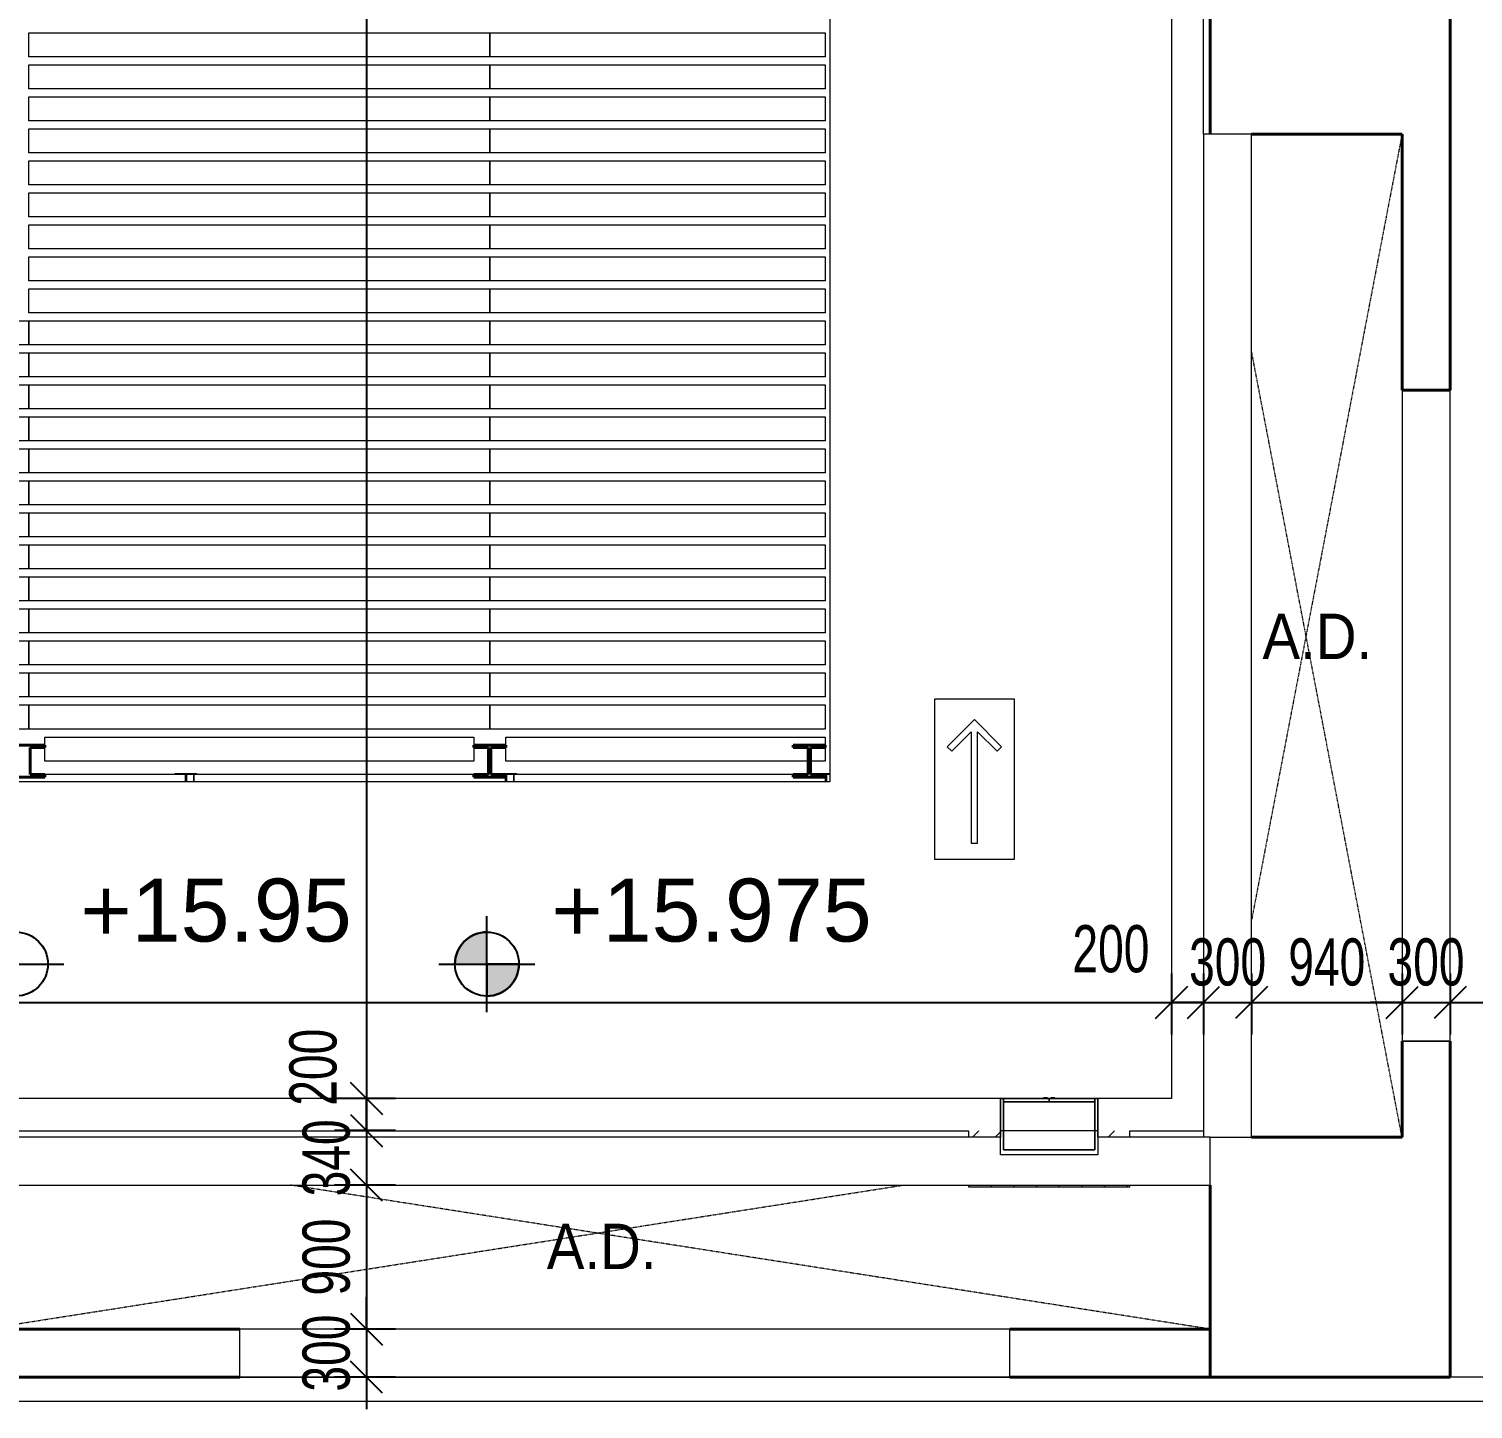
# Model space of a CAD drawing. Header units: millimetres. Extents: x 12827 to 109288, y -12264 to 68487.
# Drawn here: x 67808 to 76834, y 7657 to 16282 of the extents above; entities that cross this region are included whole.
import ezdxf

# ---------------------------------------------------------------- set-up
doc = ezdxf.new("R2010")
doc.units = ezdxf.units.MM
doc.linetypes.add('Dash', pattern=[6, 3, -3])
for name, color, linetype, lineweight in [('A-ANNO-DIMS', 211, 'Continuous', 5), ('A-ANNO-NOTE', 131, 'Continuous', 25), ('A-DETL-HDLN', 90, 'Dash', 9), ('A-DETL-THIN', 151, 'Continuous', 9), ('A-FLOR', 192, 'Continuous', 9), ('A-FLOR-HRAL', 11, 'Continuous', 9), ('A-GENM', 13, 'Continuous', 20), ('A-WALL', 113, 'Continuous', 20), ('A-WALL-PATT', 111, 'Continuous', 35), ('G-ANNO-TEXT', 231, 'Continuous', 5), ('I-FURN', 30, 'Continuous', 20), ('Q-SPCQ', 91, 'Continuous', 20), ('S-COLS', 52, 'Continuous', 20)]:
    doc.layers.add(name, color=color, linetype=linetype, lineweight=lineweight)
doc.styles.add('Arial', font='arial.ttf', dxfattribs={"height": 393.413174})
doc.styles.add('Arial_1', font='arial.ttf', dxfattribs={"width": 0.7, "height": 295.05988})
doc.styles.add('Swis721 BT_2', font='swiss.ttf', dxfattribs={"width": 0.89, "height": 283.821263})
doc.dimstyles.new('Linear_-_1_5mm_Arial', dxfattribs={"dimscale": 304.8, "dimtxt": 300, "dimasz": 0.656168, "dimexe": 0.656168, "dimexo": 0.0625, "dimgap": 0.328084, "dimtad": 1, "dimdec": 0, "dimzin": 0, "dimdsep": 46, "dimtxsty": 'Arial_1', "dimblk1": 'OBLIQUE', "dimblk2": 'OBLIQUE', "dimsah": 1, "dimcen": 0.09, "dimadec": 0, "dimazin": 0, "dimtfac": 1, "dimtdec": 4, "dimtix": 1, "dimtmove": 0, "dimatfit": 3, "dimfxl": 0.656168, "dimfxlon": 1, "dimtvp": 1, "dimtolj": 1, "dimtzin": 0, "dimarcsym": 2})
doc.dimstyles.new('Linear_-_1_5mm_Arial_1', dxfattribs={"dimscale": 304.8, "dimtxt": 300, "dimasz": 0.656168, "dimexe": 0.656168, "dimexo": 0.0625, "dimgap": 0.328084, "dimtad": 1, "dimdec": 0, "dimzin": 0, "dimdsep": 46, "dimtxsty": 'Arial_1', "dimblk1": 'OBLIQUE', "dimblk2": 'OBLIQUE', "dimsah": 1, "dimcen": 0.09, "dimadec": 0, "dimazin": 0, "dimtfac": 1, "dimtdec": 4, "dimtix": 1, "dimtmove": 2, "dimatfit": 3, "dimfxl": 0.656168, "dimfxlon": 1, "dimtvp": 1, "dimtolj": 1, "dimtzin": 0, "dimarcsym": 2})
pattern_1 = [(45, (0, 0), (-70.71068, 70.71068), [])]

# ---------------------------------------------------------------- blocks, each defined once
blk = doc.blocks.new('DLN_Grid Gallery Deck - DLN_Grid Gallery Deck-V1-Copy of 2_F')
at = {"layer": 'Q-SPCQ'}
for p, q in [((0, -75), (0, 75)), ((0, 75), (2880, 75)), ((2880, 75), (2880, -75)), ((2880, -75), (0, -75))]:
    blk.add_line(p, q, dxfattribs=at)
blk = doc.blocks.new('DLN_Grid Gallery Deck - DLN_Grid Gallery Deck-2994845-Copy of 2_F')
at = {"layer": 'Q-SPCQ'}
for p, q in [((0, 25), (0, 75)), ((0, 75), (2680, 75)), ((0, -75), (0, 10)), ((2680, 75), (2680, 25)), ((2680, 10), (2680, -75)), ((2680, -75), (0, -75))]:
    blk.add_line(p, q, dxfattribs=at)
blk = doc.blocks.new('DLN_Grid Gallery Deck - DLN_Grid Gallery Deck-V8-Copy of 2_F')
at = {"layer": 'Q-SPCQ'}
for p, q in [((0, -75), (0, 75)), ((0, 75), (2097, 75)), ((2097, 75), (2097, -75)), ((2097, -75), (0, -75))]:
    blk.add_line(p, q, dxfattribs=at)
blk = doc.blocks.new('DLN_Grid Gallery Deck - DLN_Grid Gallery Deck-V9-Copy of 2_F')
at = {"layer": 'Q-SPCQ'}
for p, q in [((0, 25), (0, 75)), ((0, 75), (1997, 75)), ((0, -75), (0, 10)), ((1997, 75), (1997, 25)), ((1997, 10), (1997, -75)), ((1889.5, -75), (0, -75)), ((1997, -75), (1904.5, -75))]:
    blk.add_line(p, q, dxfattribs=at)
blk = doc.blocks.new('DLN_Production Lighting PLB - DLN_Production Lighting PLB-V29-Copy of 2_F')
at = {"layer": 'I-FURN', "lineweight": 9}
for p, q in [((305, 350), (-305, 350)), ((-305, 350), (-305, 110)), ((-305, 110), (-305, 350)), ((-305, 350), (-285, 350)), ((-35, 350), (-285, 350)), ((-285, 350), (-285, 330)), ((-285, 330), (-285, 350)), ((-285, 350), (-35, 350)), ((0, 350), (-285, 350)), ((-285, 350), (-285, 330)), ((-285, 330), (-285, 350)), ((-285, 350), (-35, 350)), ((-285, 350), (-35, 350)), ((285, 350), (-285, 350)), ((-285, 350), (-35, 350)), ((-285, 30), (-285, 350)), ((-285, 350), (-285, 330)), ((-285, 330), (0, 330)), ((0, 330), (-285, 330)), ((-285, 330), (0, 330)), ((0, 330), (-285, 330)), ((-285, 330), (-285, 30)), ((-35, 355), (-10, 355)), ((-10, 355), (-35, 355)), ((-35, 350), (-35, 355)), ((-35, 355), (-35, 350)), ((-35, 350), (-10, 350)), ((-10, 350), (-35, 350)), ((-10, 350), (-35, 350)), ((-35, 350), (-10, 350)), ((-35, 350), (-10, 350)), ((-35, 350), (-10, 350)), ((-35, 350), (-10, 350)), ((-10, 355), (-10, 350)), ((-10, 355), (-10, 350)), ((0, 350), (-10, 350)), ((-10, 350), (0, 350)), ((-10, 350), (0, 350)), ((-10, 350), (10, 350)), ((-10, 350), (10, 350)), ((0, 330), (0, 350)), ((0, 350), (0, 330)), ((0, 350), (0, 330)), ((10, 350), (0, 350)), ((0, 350), (10, 350)), ((0, 330), (0, 350)), ((0, 350), (0, 330)), ((285, 350), (0, 350)), ((0, 350), (10, 350)), ((0, 330), (0, 350)), ((0, 330), (0, 350)), ((0, 350), (0, 330)), ((0, 330), (285, 330)), ((285, 330), (0, 330)), ((0, 330), (285, 330)), ((285, 330), (0, 330)), ((35, 355), (10, 355)), ((10, 355), (35, 355)), ((10, 355), (10, 350)), ((10, 355), (10, 350)), ((35, 350), (10, 350)), ((10, 350), (35, 350)), ((35, 350), (10, 350)), ((10, 350), (35, 350)), ((10, 350), (35, 350)), ((10, 350), (35, 350)), ((10, 350), (35, 350)), ((35, 350), (35, 355)), ((35, 355), (35, 350)), ((285, 350), (35, 350)), ((35, 350), (285, 350)), ((35, 350), (285, 350)), ((35, 350), (285, 350)), ((35, 350), (285, 350)), ((285, 330), (285, 350)), ((285, 350), (285, 330)), ((285, 330), (285, 350)), ((285, 350), (285, 330)), ((285, 350), (305, 350)), ((285, 350), (285, 30)), ((285, 330), (285, 350)), ((285, 30), (285, 330)), ((305, 110), (305, 350)), ((-305, 0), (-305, 110)), ((285, 30), (-285, 30)), ((-285, 30), (285, 30))]:
    blk.add_line(p, q, dxfattribs=at)
blk = doc.blocks.new('Railing - T PROFILE-V34-Copy of 2_F')
at = {"layer": 'A-FLOR-HRAL'}
for p, q in [((8, -8.5), (3, -8.5)), ((3, -8.5), (3, -141.5)), ((8, -68.3), (8, -8.5)), ((8, -141.5), (8, -82.5)), ((55, -72.5), (12.9, -72.5)), ((13, -77.5), (55, -77.5)), ((3, -141.5), (8, -141.5))]:
    blk.add_line(p, q, dxfattribs=at)
for centre, start, end in [((12.9, -67.5), 189.29526, 270), ((12.9, -67.5), 189.29526, 229.64763), ((13, -82.5), 90, 180), ((13, -82.5), 135, 180)]:
    blk.add_arc(centre, 5, start, end, dxfattribs=at)
blk = doc.blocks.new('Railing - Railing-12128481-Copy of 2_F')
at = {"layer": 'A-FLOR-HRAL'}
for p, q in [((67707.7, 11622.5), (66839.4, 11622.5)), ((66839.4, 11579.8), (66839.4, 11622.5)), ((68839.4, 11622.5), (67907.7, 11622.5)), ((68839.4, 11622.5), (68839.4, 11579.8))]:
    blk.add_line(p, q, dxfattribs=at)
at = {"extrusion": (0, 0, -1), "zscale": -1, "rotation": 269.9999999999811}
blk.add_blockref('Railing - T PROFILE-V34-Copy of 2_F', (-68714.4, 11632.5), dxfattribs=at)
blk = doc.blocks.new('Railing - T PROFILE-V35-Copy of 2_F')
at = {"layer": 'A-FLOR-HRAL'}
for p, q in [((8, -8.5), (3, -8.5)), ((3, -8.5), (3, -141.5)), ((8, -68.3), (8, -8.5)), ((8, -141.5), (8, -82.5)), ((13, -77.5), (55, -77.5)), ((55, -72.5), (24.9, -72.5)), ((3, -141.5), (8, -141.5))]:
    blk.add_line(p, q, dxfattribs=at)
for centre, start, end in [((12.9, -67.5), 189.29526, 229.64763), ((12.9, -67.5), 189.29526, 229.64763), ((13, -82.5), 90, 180), ((13, -82.5), 135, 180)]:
    blk.add_arc(centre, 5, start, end, dxfattribs=at)
blk = doc.blocks.new('Railing - Railing-12128487-Copy of 2_F')
at = {"layer": 'A-FLOR-HRAL'}
for p, q in [((70587.7, 11622.5), (68839.4, 11622.5)), ((68839.4, 11579.8), (68839.4, 11622.5)), ((70839.4, 11622.5), (70787.7, 11622.5)), ((70839.4, 11622.5), (70839.4, 11579.8))]:
    blk.add_line(p, q, dxfattribs=at)
at = {"extrusion": (0, 0, -1), "zscale": -1, "rotation": 269.9999999999811}
blk.add_blockref('Railing - T PROFILE-V35-Copy of 2_F', (-70714.4, 11632.5), dxfattribs=at)
blk = doc.blocks.new('Railing - T PROFILE-V36-Copy of 2_F')
at = {"layer": 'A-FLOR-HRAL'}
for p, q in [((8, -8.5), (3, -8.5)), ((3, -8.5), (3, -99.9)), ((8, -68.3), (8, -8.5)), ((8, -99.9), (8, -82.5)), ((55, -72.5), (12.9, -72.5)), ((13, -77.5), (55, -77.5))]:
    blk.add_line(p, q, dxfattribs=at)
for centre, start, end in [((12.9, -67.5), 189.29526, 270), ((12.9, -67.5), 189.29526, 229.64763), ((13, -82.5), 90, 180), ((13, -82.5), 135, 180)]:
    blk.add_arc(centre, 5, start, end, dxfattribs=at)
blk = doc.blocks.new('Railing - Railing-12387072-Copy of 2_F')
at = {"layer": 'A-FLOR-HRAL'}
for p, q in [((72584.7, 11622.5), (70839.4, 11622.5)), ((70839.4, 11579.8), (70839.4, 11622.5)), ((72814.3, 11622.5), (72784.7, 11622.5))]:
    blk.add_line(p, q, dxfattribs=at)
at = {"extrusion": (0, 0, -1), "zscale": -1, "rotation": 269.9999999999811}
blk.add_blockref('Railing - T PROFILE-V36-Copy of 2_F', (-72714.4, 11632.5), dxfattribs=at)
blk = doc.blocks.new('DLN_Direction Board - Direction-Red-V39-Copy of 2_F')
at = {"layer": 'A-GENM'}
for p, q in [((500, 0), (-500, 0)), ((-500, 0), (-500, -500)), ((500, -500), (500, 0)), ((201.9, -80.3), (173.6, -108.6)), ((371.6, -250), (201.9, -80.3)), ((173.6, -108.6), (295, -230)), ((295, -230), (-400, -230)), ((-400, -230), (-400, -270)), ((-400, -270), (295, -270)), ((295, -270), (173.6, -391.4)), ((201.9, -419.7), (371.6, -250)), ((173.6, -391.4), (201.9, -419.7)), ((-500, -500), (500, -500))]:
    blk.add_line(p, q, dxfattribs=at)
blk = doc.blocks.new('DLN_Slab Level Mark - SSL-2mm_Type 2-2670448-Copy of 2_F')
at = {"layer": 'A-ANNO-NOTE'}
for p, q in [((0, 1.5), (0, -1.5)), ((-1.5, 0), (1.5, 0))]:
    blk.add_line(p, q, dxfattribs=at)
blk.add_circle((0, 0), 1, dxfattribs=at)
blk = doc.blocks.new('DLN_Slab Level Mark - FFL-2mm_Type 2-2670450-Copy of 2_F')
at = {"layer": 'A-ANNO-NOTE', "lineweight": 5}
h = blk.add_hatch(color=256, dxfattribs=at)
edge = h.paths.add_edge_path(flags=0)
edge.add_arc((0, 0), 1, 0, 90, ccw=False)
edge.add_line((1, 0), (0, 0))
edge.add_line((0, 0), (0, 1))
h = blk.add_hatch(color=256, dxfattribs=at)
edge = h.paths.add_edge_path(flags=0)
edge.add_arc((0, 0), 1, 180, 270, ccw=False)
edge.add_line((-1, 0), (0, 0))
edge.add_line((0, 0), (0, -1))
at = {"layer": 'A-ANNO-NOTE'}
for p, q in [((0, 1.5), (0, -1.5)), ((0, 1), (0, 0)), ((0, 0), (-1, 0)), ((0, -1), (0, 0)), ((0, 0), (1, 0)), ((-1.5, 0), (1.5, 0))]:
    blk.add_line(p, q, dxfattribs=at)
blk.add_circle((0, 0), 1, dxfattribs=at)
for start, end in [(360, 90), (180, 270)]:
    blk.add_arc((0, 0), 1, start, end, dxfattribs=at)
blk = doc.blocks.new('_Oblique')
at = {"color": 0, "linetype": 'ByBlock', "lineweight": -2}
blk.add_line((-0.5, -0.5), (0.5, 0.5), dxfattribs=at)
blk = doc.blocks.new('DIMBLOCK71-Copy of 2_F')
at = {"layer": 'A-ANNO-DIMS', "color": 0, "lineweight": -2, "transparency": 16777216}
for p, q in [((70099, 29867.5), (69718, 29867.5)), ((69918, 29867.5), (69918, 9597.5)), ((70099, 9597.5), (69718, 9597.5))]:
    blk.add_line(p, q, dxfattribs=at)
at = {"layer": 'Defpoints', "color": 0, "transparency": 16777216}
for p in [(70118, 29867.5), (69918, 9597.5), (70118, 9597.5)]:
    blk.add_point(p, dxfattribs=at)
at = {"layer": 'A-ANNO-DIMS', "color": 0, "lineweight": -2, "transparency": 16777216, "xscale": 200, "yscale": 200, "zscale": 200}
for p, rotation in [((69918, 29867.5), 90), ((69918, 9597.5), 270)]:
    blk.add_blockref('_Oblique', p, dxfattribs=dict(at, rotation=rotation))
at = {"layer": 'A-ANNO-DIMS', "color": 0, "transparency": 16777216, "insert": (69667.4, 19732.5), "char_height": 295.06, "width": 941.538, "attachment_point": 5, "rotation": 90, "style": 'Arial_1'}
blk.add_mtext('\\A1;20270', dxfattribs=at)
blk = doc.blocks.new('DIMBLOCK72-Copy of 2_F')
at = {"layer": 'A-ANNO-DIMS', "color": 0, "lineweight": -2, "transparency": 16777216}
for p, q in [((70099, 9597.5), (69718, 9597.5)), ((69918, 9597.5), (69918, 9397.5)), ((70099, 9397.5), (69718, 9397.5))]:
    blk.add_line(p, q, dxfattribs=at)
at = {"layer": 'Defpoints', "color": 0, "transparency": 16777216}
for p in [(70118, 9597.5), (69918, 9397.5), (70118, 9397.5)]:
    blk.add_point(p, dxfattribs=at)
at = {"layer": 'A-ANNO-DIMS', "color": 0, "lineweight": -2, "transparency": 16777216, "xscale": 200, "yscale": 200, "zscale": 200}
for p, rotation in [((69918, 9597.5), 90), ((69918, 9397.5), 270)]:
    blk.add_blockref('_Oblique', p, dxfattribs=dict(at, rotation=rotation))
at = {"layer": 'A-ANNO-DIMS', "color": 0, "transparency": 16777216, "insert": (69435.3, 9553.3), "char_height": 295.06, "width": 564.923, "attachment_point": 1, "rotation": 90, "line_spacing_factor": 0.938532, "style": 'Arial_1'}
blk.add_mtext('\\A1;200', dxfattribs=at)
blk = doc.blocks.new('DIMBLOCK73-Copy of 2_F')
at = {"layer": 'A-ANNO-DIMS', "color": 0, "lineweight": -2, "transparency": 16777216}
for p, q in [((69918, 9397.5), (69918, 9597.5)), ((70099, 9397.5), (69718, 9397.5)), ((69918, 9397.5), (69918, 9057.5)), ((70099, 9057.5), (69718, 9057.5)), ((69918, 9057.5), (69918, 8857.5))]:
    blk.add_line(p, q, dxfattribs=at)
at = {"layer": 'Defpoints', "color": 0, "transparency": 16777216}
for p in [(70118, 9397.5), (69918, 9057.5), (70118, 9057.5)]:
    blk.add_point(p, dxfattribs=at)
at = {"layer": 'A-ANNO-DIMS', "color": 0, "lineweight": -2, "transparency": 16777216, "xscale": 200, "yscale": 200, "zscale": 200}
for p, rotation in [((69918, 9397.5), 270), ((69918, 9057.5), 90)]:
    blk.add_blockref('_Oblique', p, dxfattribs=dict(at, rotation=rotation))
at = {"layer": 'A-ANNO-DIMS', "color": 0, "transparency": 16777216, "insert": (69667.3, 9227.5), "char_height": 295.06, "width": 564.923, "attachment_point": 5, "rotation": 90, "style": 'Arial_1'}
blk.add_mtext('\\A1;340', dxfattribs=at)
blk = doc.blocks.new('DIMBLOCK74-Copy of 2_F')
at = {"layer": 'A-ANNO-DIMS', "color": 0, "lineweight": -2, "transparency": 16777216}
for p, q in [((70099, 9057.5), (69718, 9057.5)), ((69918, 9057.5), (69918, 8157.5)), ((70099, 8157.5), (69718, 8157.5))]:
    blk.add_line(p, q, dxfattribs=at)
at = {"layer": 'Defpoints', "color": 0, "transparency": 16777216}
for p in [(70118, 9057.5), (69918, 8157.5), (70118, 8157.5)]:
    blk.add_point(p, dxfattribs=at)
at = {"layer": 'A-ANNO-DIMS', "color": 0, "lineweight": -2, "transparency": 16777216, "xscale": 200, "yscale": 200, "zscale": 200}
for p, rotation in [((69918, 9057.5), 90), ((69918, 8157.5), 270)]:
    blk.add_blockref('_Oblique', p, dxfattribs=dict(at, rotation=rotation))
at = {"layer": 'A-ANNO-DIMS', "color": 0, "transparency": 16777216, "insert": (69667.4, 8607.5), "char_height": 295.06, "width": 564.923, "attachment_point": 5, "rotation": 90, "style": 'Arial_1'}
blk.add_mtext('\\A1;900', dxfattribs=at)
blk = doc.blocks.new('DIMBLOCK75-Copy of 2_F')
at = {"layer": 'A-ANNO-DIMS', "color": 0, "lineweight": -2, "transparency": 16777216}
for p, q in [((69918, 8157.5), (69918, 8357.5)), ((70099, 8157.5), (69718, 8157.5)), ((69918, 8157.5), (69918, 7857.5)), ((70099, 7857.5), (69718, 7857.5)), ((69918, 7857.5), (69918, 7657.5))]:
    blk.add_line(p, q, dxfattribs=at)
at = {"layer": 'Defpoints', "color": 0, "transparency": 16777216}
for p in [(70118, 8157.5), (69918, 7857.5), (70118, 7857.5)]:
    blk.add_point(p, dxfattribs=at)
at = {"layer": 'A-ANNO-DIMS', "color": 0, "lineweight": -2, "transparency": 16777216, "xscale": 200, "yscale": 200, "zscale": 200}
for p, rotation in [((69918, 8157.5), 270), ((69918, 7857.5), 90)]:
    blk.add_blockref('_Oblique', p, dxfattribs=dict(at, rotation=rotation))
at = {"layer": 'A-ANNO-DIMS', "color": 0, "transparency": 16777216, "insert": (69667.3, 8007.5), "char_height": 295.06, "width": 564.923, "attachment_point": 5, "rotation": 90, "style": 'Arial_1'}
blk.add_mtext('\\A1;300', dxfattribs=at)
blk = doc.blocks.new('DIMBLOCK95-Copy of 2_F')
at = {"layer": 'A-ANNO-DIMS', "color": 0, "lineweight": -2, "transparency": 16777216}
for p, q in [((41439.3, 10380.1), (41439.3, 9999.1)), ((74949.3, 10380.1), (74949.3, 9999.1)), ((41439.3, 10199.1), (74949.3, 10199.1))]:
    blk.add_line(p, q, dxfattribs=at)
at = {"layer": 'Defpoints', "color": 0, "transparency": 16777216}
for p in [(41439.3, 10399.1), (74949.3, 10399.1), (74949.3, 10199.1)]:
    blk.add_point(p, dxfattribs=at)
at = {"layer": 'A-ANNO-DIMS', "color": 0, "lineweight": -2, "transparency": 16777216, "xscale": 200, "yscale": 200, "zscale": 200, "rotation": 180}
blk.add_blockref('_Oblique', (41439.3, 10199.1), dxfattribs=at)
at = {"layer": 'A-ANNO-DIMS', "color": 0, "lineweight": -2, "transparency": 16777216, "xscale": 200, "yscale": 200, "zscale": 200}
blk.add_blockref('_Oblique', (74949.3, 10199.1), dxfattribs=at)
at = {"layer": 'A-ANNO-DIMS', "color": 0, "transparency": 16777216, "insert": (58194.3, 10449.9), "char_height": 295.06, "width": 941.538, "attachment_point": 5, "style": 'Arial_1'}
blk.add_mtext('\\A1;33510', dxfattribs=at)
blk = doc.blocks.new('DIMBLOCK96-Copy of 2_F')
at = {"layer": 'A-ANNO-DIMS', "color": 0, "lineweight": -2, "transparency": 16777216}
for p, q in [((74949.3, 10380.1), (74949.3, 9999.1)), ((75149.3, 10380.1), (75149.3, 9999.1)), ((74949.3, 10199.1), (75149.3, 10199.1))]:
    blk.add_line(p, q, dxfattribs=at)
at = {"layer": 'Defpoints', "color": 0, "transparency": 16777216}
for p in [(74949.3, 10399.1), (75149.3, 10399.1), (75149.3, 10199.1)]:
    blk.add_point(p, dxfattribs=at)
at = {"layer": 'A-ANNO-DIMS', "color": 0, "lineweight": -2, "transparency": 16777216, "xscale": 200, "yscale": 200, "zscale": 200, "rotation": 180}
blk.add_blockref('_Oblique', (74949.3, 10199.1), dxfattribs=at)
at = {"layer": 'A-ANNO-DIMS', "color": 0, "lineweight": -2, "transparency": 16777216, "xscale": 200, "yscale": 200, "zscale": 200}
blk.add_blockref('_Oblique', (75149.3, 10199.1), dxfattribs=at)
at = {"layer": 'A-ANNO-DIMS', "color": 0, "transparency": 16777216, "insert": (74329.4, 10681.9), "char_height": 295.06, "width": 564.923, "attachment_point": 1, "line_spacing_factor": 0.938532, "style": 'Arial_1'}
blk.add_mtext('\\A1;200', dxfattribs=at)
blk = doc.blocks.new('DIMBLOCK97-Copy of 2_F')
at = {"layer": 'A-ANNO-DIMS', "color": 0, "lineweight": -2, "transparency": 16777216}
for p, q in [((75149.3, 10380.1), (75149.3, 9999.1)), ((75449.3, 10380.1), (75449.3, 9999.1)), ((75149.3, 10199.1), (74949.3, 10199.1)), ((75149.3, 10199.1), (75449.3, 10199.1)), ((75449.3, 10199.1), (75649.3, 10199.1))]:
    blk.add_line(p, q, dxfattribs=at)
at = {"layer": 'Defpoints', "color": 0, "transparency": 16777216}
for p in [(75149.3, 10399.1), (75449.3, 10399.1), (75449.3, 10199.1)]:
    blk.add_point(p, dxfattribs=at)
at = {"layer": 'A-ANNO-DIMS', "color": 0, "lineweight": -2, "transparency": 16777216, "xscale": 200, "yscale": 200, "zscale": 200}
blk.add_blockref('_Oblique', (75149.3, 10199.1), dxfattribs=at)
at = {"layer": 'A-ANNO-DIMS', "color": 0, "lineweight": -2, "transparency": 16777216, "xscale": 200, "yscale": 200, "zscale": 200, "rotation": 180}
blk.add_blockref('_Oblique', (75449.3, 10199.1), dxfattribs=at)
at = {"layer": 'A-ANNO-DIMS', "color": 0, "transparency": 16777216, "insert": (75299.3, 10449.9), "char_height": 295.06, "width": 564.923, "attachment_point": 5, "style": 'Arial_1'}
blk.add_mtext('\\A1;300', dxfattribs=at)
blk = doc.blocks.new('DIMBLOCK98-Copy of 2_F')
at = {"layer": 'A-ANNO-DIMS', "color": 0, "lineweight": -2, "transparency": 16777216}
for p, q in [((75449.3, 10380.1), (75449.3, 9999.1)), ((76389.3, 10380.1), (76389.3, 9999.1)), ((75449.3, 10199.1), (76389.3, 10199.1))]:
    blk.add_line(p, q, dxfattribs=at)
at = {"layer": 'Defpoints', "color": 0, "transparency": 16777216}
for p in [(75449.3, 10399.1), (76389.3, 10399.1), (76389.3, 10199.1)]:
    blk.add_point(p, dxfattribs=at)
at = {"layer": 'A-ANNO-DIMS', "color": 0, "lineweight": -2, "transparency": 16777216, "xscale": 200, "yscale": 200, "zscale": 200, "rotation": 180}
blk.add_blockref('_Oblique', (75449.3, 10199.1), dxfattribs=at)
at = {"layer": 'A-ANNO-DIMS', "color": 0, "lineweight": -2, "transparency": 16777216, "xscale": 200, "yscale": 200, "zscale": 200}
blk.add_blockref('_Oblique', (76389.3, 10199.1), dxfattribs=at)
at = {"layer": 'A-ANNO-DIMS', "color": 0, "transparency": 16777216, "insert": (75919.3, 10449.8), "char_height": 295.06, "width": 564.923, "attachment_point": 5, "style": 'Arial_1'}
blk.add_mtext('\\A1;940', dxfattribs=at)
blk = doc.blocks.new('DIMBLOCK99-Copy of 2_F')
at = {"layer": 'A-ANNO-DIMS', "color": 0, "lineweight": -2, "transparency": 16777216}
for p, q in [((76389.3, 10380.1), (76389.3, 9999.1)), ((76689.3, 10380.1), (76689.3, 9999.1)), ((76389.3, 10199.1), (76189.3, 10199.1)), ((76389.3, 10199.1), (76689.3, 10199.1)), ((76689.3, 10199.1), (76889.3, 10199.1))]:
    blk.add_line(p, q, dxfattribs=at)
at = {"layer": 'Defpoints', "color": 0, "transparency": 16777216}
for p in [(76389.3, 10399.1), (76689.3, 10399.1), (76689.3, 10199.1)]:
    blk.add_point(p, dxfattribs=at)
at = {"layer": 'A-ANNO-DIMS', "color": 0, "lineweight": -2, "transparency": 16777216, "xscale": 200, "yscale": 200, "zscale": 200}
blk.add_blockref('_Oblique', (76389.3, 10199.1), dxfattribs=at)
at = {"layer": 'A-ANNO-DIMS', "color": 0, "lineweight": -2, "transparency": 16777216, "xscale": 200, "yscale": 200, "zscale": 200, "rotation": 180}
blk.add_blockref('_Oblique', (76689.3, 10199.1), dxfattribs=at)
at = {"layer": 'A-ANNO-DIMS', "color": 0, "transparency": 16777216, "insert": (76539.3, 10449.9), "char_height": 295.06, "width": 564.923, "attachment_point": 5, "style": 'Arial_1'}
blk.add_mtext('\\A1;300', dxfattribs=at)
blk = doc.blocks.new('DIMBLOCK100-Copy of 2_F')
at = {"layer": 'A-ANNO-DIMS', "color": 0, "lineweight": -2, "transparency": 16777216}
for p, q in [((76689.3, 10380.1), (76689.3, 9999.1)), ((78339.3, 10380.1), (78339.3, 9999.1)), ((76689.3, 10199.1), (78339.3, 10199.1))]:
    blk.add_line(p, q, dxfattribs=at)
at = {"layer": 'Defpoints', "color": 0, "transparency": 16777216}
for p in [(76689.3, 10399.1), (78339.3, 10399.1), (78339.3, 10199.1)]:
    blk.add_point(p, dxfattribs=at)
at = {"layer": 'A-ANNO-DIMS', "color": 0, "lineweight": -2, "transparency": 16777216, "xscale": 200, "yscale": 200, "zscale": 200, "rotation": 180}
blk.add_blockref('_Oblique', (76689.3, 10199.1), dxfattribs=at)
at = {"layer": 'A-ANNO-DIMS', "color": 0, "lineweight": -2, "transparency": 16777216, "xscale": 200, "yscale": 200, "zscale": 200}
blk.add_blockref('_Oblique', (78339.3, 10199.1), dxfattribs=at)
at = {"layer": 'A-ANNO-DIMS', "color": 0, "transparency": 16777216, "insert": (77514.3, 10449.8), "char_height": 295.06, "width": 753.231, "attachment_point": 5, "style": 'Arial_1'}
blk.add_mtext('\\A1;1650', dxfattribs=at)

msp = doc.modelspace()

# ---------------------------------------------------------------- hatches: boundary and pattern name
at = {"layer": 'A-WALL-PATT', "lineweight": 9}
h = msp.add_hatch(dxfattribs=at)
h.set_pattern_fill('FP_5', color=50, style=0, pattern_type=2)
h.set_pattern_definition(pattern_1)
h.paths.add_polyline_path([(73879.29297, 9357.48545), (73879.29297, 9397.48546), (73679.29297, 9397.48546), (73679.29297, 9357.48545)], flags=0)
h = msp.add_hatch(dxfattribs=at)
h.set_pattern_fill('FP_5', color=50, style=0, pattern_type=2)
h.set_pattern_definition(pattern_1)
h.paths.add_polyline_path([(74489.29297, 9047.48546), (74689.29297, 9047.48546), (74689.29297, 9057.48545), (74489.29297, 9057.48545)], flags=0)
h.paths.add_polyline_path([(74689.29297, 9357.48545), (74689.29297, 9397.48546), (74489.29297, 9397.48546), (74489.29297, 9357.48545), (74635.95963, 9357.48545)], flags=0)
h = msp.add_hatch(dxfattribs=at)
h.set_pattern_fill('FP_5', color=50, style=0, pattern_type=2)
h.set_pattern_definition(pattern_1)
h.paths.add_polyline_path([(74489.29297, 9047.48546), (74489.29297, 9057.48545), (73679.29297, 9057.48545), (73679.29297, 9047.48546), (73879.29297, 9047.48546)], flags=0)

# ---------------------------------------------------------------- linework, layer by layer
at = {"layer": 'A-DETL-HDLN'}
for p, q in [((76389.29296, 15624.15213), (75449.293, 10715.2634)), ((76389.29296, 9357.48546), (75449.293, 14266.37417)), ((74486.89712, 9247.48546), (74489.29297, 9247.86066)), ((67526.79297, 8157.48546), (73273.66793, 9057.48545)), ((75189.29297, 8157.48546), (69442.41798, 9057.48545))]:
    msp.add_line(p, q, dxfattribs=at)
at = {"layer": 'A-DETL-THIN'}
for p, q in [((75449.293, 15624.15213), (75149.293, 15624.15213)), ((75149.293, 15624.15213), (75149.293, 9357.48546)), ((75449.293, 9357.48546), (75449.293, 15624.15213)), ((73879.29297, 9357.48545), (67526.79297, 9357.48545)), ((75189.29297, 9357.48545), (74489.29297, 9357.48545)), ((75189.29297, 9357.48546), (75449.293, 9357.48546)), ((75189.29297, 9057.48545), (75189.29297, 9357.48545)), ((67526.79297, 9057.48545), (75189.29297, 9057.48545)), ((75189.29297, 8157.48546), (75189.29297, 7857.48546)), ((76689.29297, 8207.48546), (76689.29297, 7857.48546))]:
    msp.add_line(p, q, dxfattribs=at)
at = {"layer": 'A-FLOR'}
for p, q in [((72814.29297, 27887.48546), (72814.29297, 11577.48541)), ((72814.29297, 11577.48541), (41679.29296, 11577.48541))]:
    msp.add_line(p, q, dxfattribs=at)
at = {"layer": 'A-WALL'}
for p, q in [((74949.293, 27592.48546), (74949.293, 9597.48546)), ((75149.293, 15624.15213), (75149.293, 16424.15213)), ((76389.29296, 14024.15213), (76389.29296, 9957.48546)), ((76689.29296, 9957.48546), (76689.29296, 14024.15213)), ((76389.29296, 9957.48546), (76689.29296, 9957.48546)), ((74949.293, 9597.48546), (57689.29297, 9597.48546)), ((73879.29297, 9247.48546), (73879.29297, 9597.48546)), ((74489.29297, 9597.48546), (74489.29297, 9247.48546)), ((57874.29297, 9397.48546), (73679.29297, 9397.48546)), ((73679.29297, 9397.48546), (73679.29297, 9357.48545)), ((74489.29297, 9397.48546), (73879.29297, 9397.48546)), ((74689.29297, 9397.48546), (75149.293, 9397.48546)), ((74689.29297, 9357.48545), (74689.29297, 9397.48546)), ((74489.29297, 9247.48546), (73879.29297, 9247.48546)), ((73679.29297, 9057.48545), (73679.29297, 9047.48546)), ((73679.29297, 9047.48546), (74689.29297, 9047.48546)), ((74689.29297, 9047.48546), (74689.29297, 9057.48545)), ((73939.29297, 8157.48545), (69126.79297, 8157.48545)), ((73939.29297, 7857.48545), (73939.29297, 8157.48545)), ((85936.29296, 7857.48549), (39939.29297, 7857.48549)), ((69126.79297, 7857.48545), (73939.29297, 7857.48545)), ((39939.29297, 7707.48549), (85936.29296, 7707.48549))]:
    msp.add_line(p, q, dxfattribs=at)
at = {"layer": 'A-WALL', "color": 250, "lineweight": 40}
for p, q in [((76389.29296, 15624.15213), (76389.29296, 14024.15213)), ((76689.29296, 14024.15213), (76689.29296, 15624.15213)), ((76389.29296, 14024.15213), (76689.29296, 14024.15213)), ((76389.29297, 9957.48546), (76389.29297, 9357.48546)), ((76689.29297, 9357.48546), (76689.29297, 9957.48546)), ((69126.79297, 8157.48545), (67526.79297, 8157.48545)), ((75189.29303, 8157.48545), (73939.29297, 8157.48545)), ((75189.29303, 7857.48545), (75189.29303, 8157.48545)), ((67526.79297, 7857.48545), (69126.79297, 7857.48545)), ((73939.29297, 7857.48545), (75189.29303, 7857.48545))]:
    msp.add_line(p, q, dxfattribs=at)
at = {"layer": 'A-WALL', "color": 7}
for p, q in [((76689.29297, 9957.48546), (76389.29297, 9957.48546)), ((69126.79297, 7857.48545), (69126.79297, 8157.48545))]:
    msp.add_line(p, q, dxfattribs=at)
at = {"layer": 'S-COLS', "color": 250, "lineweight": 40}
for p, q in [((75189.29297, 16424.15213), (75189.29297, 15624.15213)), ((76689.29297, 15624.15213), (76689.29297, 16424.15213)), ((75449.293, 15624.15213), (76389.29296, 15624.15213)), ((67907.68113, 11807.48541), (67707.68113, 11807.48541)), ((67815.18113, 11622.48541), (67815.18113, 11792.48541)), ((67815.18113, 11792.48541), (67907.68113, 11792.48541)), ((67907.68113, 11792.48541), (67907.68113, 11807.48541)), ((70787.68113, 11807.48541), (70587.68113, 11807.48541)), ((70587.68113, 11807.48541), (70587.68113, 11792.48541)), ((70587.68113, 11792.48541), (70680.18113, 11792.48541)), ((70680.18113, 11792.48541), (70680.18113, 11622.48541)), ((70695.18113, 11622.48541), (70695.18113, 11792.48541)), ((70695.18113, 11792.48541), (70787.68113, 11792.48541)), ((70787.68113, 11792.48541), (70787.68113, 11807.48541)), ((72784.68113, 11807.48541), (72584.68113, 11807.48541)), ((72584.68113, 11807.48541), (72584.68113, 11792.48541)), ((72584.68113, 11792.48541), (72677.18113, 11792.48541)), ((72677.18113, 11792.48541), (72677.18113, 11622.48541)), ((72692.18113, 11622.48541), (72692.18113, 11792.48541)), ((72692.18113, 11792.48541), (72784.68113, 11792.48541)), ((72784.68113, 11792.48541), (72784.68113, 11807.48541)), ((67707.68113, 11607.48541), (67907.68113, 11607.48541)), ((67907.68113, 11622.48541), (67815.18113, 11622.48541)), ((67907.68113, 11607.48541), (67907.68113, 11622.48541)), ((70587.68113, 11622.48541), (70587.68113, 11607.48541)), ((70680.18113, 11622.48541), (70587.68113, 11622.48541)), ((70587.68113, 11607.48541), (70787.68113, 11607.48541)), ((70787.68113, 11622.48541), (70695.18113, 11622.48541)), ((70787.68113, 11607.48541), (70787.68113, 11622.48541)), ((72584.68113, 11622.48541), (72584.68113, 11607.48541)), ((72677.18113, 11622.48541), (72584.68113, 11622.48541)), ((72584.68113, 11607.48541), (72784.68113, 11607.48541)), ((72784.68113, 11622.48541), (72692.18113, 11622.48541)), ((72784.68113, 11607.48541), (72784.68113, 11622.48541)), ((76389.29297, 9357.48546), (75449.293, 9357.48546)), ((76689.29297, 7857.48546), (76689.29297, 9357.48546)), ((75189.29297, 9057.48545), (75189.29297, 7857.48546)), ((75189.29297, 7857.48546), (76689.29297, 7857.48546))]:
    msp.add_line(p, q, dxfattribs=at)

# ---------------------------------------------------------------- block references
at = {"layer": 'A-ANNO-NOTE'}
for name, p, xscale, yscale, zscale, rotation in [('DLN_Slab Level Mark - SSL-2mm_Type 2-2670448-Copy of 2_F', (67726.51751, 10438.55929), 200.0000000000001, 200.0000000000001, 200.0000000000001, 90.00000000000011), ('DLN_Slab Level Mark - FFL-2mm_Type 2-2670450-Copy of 2_F', (70670.48778, 10438.55929), 200, 200, 200, 90.00000000000007)]:
    msp.add_blockref(name, p, dxfattribs=dict(at, xscale=xscale, yscale=yscale, zscale=zscale, rotation=rotation))
at = {"layer": 'A-FLOR-HRAL'}
for name in ['Railing - Railing-12128481-Copy of 2_F', 'Railing - Railing-12128487-Copy of 2_F', 'Railing - Railing-12387072-Copy of 2_F']:
    msp.add_blockref(name, (0, 0), dxfattribs=at)
at = {"layer": 'A-GENM', "rotation": 89.99999999999993}
msp.add_blockref('DLN_Direction Board - Direction-Red-V39-Copy of 2_F', (73467.18217, 11594.41336), dxfattribs=at)
at = {"layer": 'I-FURN', "lineweight": 9}
msp.add_blockref('DLN_Production Lighting PLB - DLN_Production Lighting PLB-V29-Copy of 2_F', (74184.29297, 9247.48546), dxfattribs=at)
at = {"layer": 'Q-SPCQ'}
for name, p in [('DLN_Grid Gallery Deck - DLN_Grid Gallery Deck-V1-Copy of 2_F', (67807.68113, 16182.48546)), ('DLN_Grid Gallery Deck - DLN_Grid Gallery Deck-V8-Copy of 2_F', (70687.68113, 16182.48546)), ('DLN_Grid Gallery Deck - DLN_Grid Gallery Deck-V1-Copy of 2_F', (67807.68113, 15982.48546)), ('DLN_Grid Gallery Deck - DLN_Grid Gallery Deck-V8-Copy of 2_F', (70687.68113, 15982.48546)), ('DLN_Grid Gallery Deck - DLN_Grid Gallery Deck-V1-Copy of 2_F', (67807.68113, 15782.48546)), ('DLN_Grid Gallery Deck - DLN_Grid Gallery Deck-V8-Copy of 2_F', (70687.68113, 15782.48546)), ('DLN_Grid Gallery Deck - DLN_Grid Gallery Deck-V1-Copy of 2_F', (67807.68113, 15582.48546)), ('DLN_Grid Gallery Deck - DLN_Grid Gallery Deck-V8-Copy of 2_F', (70687.68113, 15582.48546)), ('DLN_Grid Gallery Deck - DLN_Grid Gallery Deck-V1-Copy of 2_F', (67807.68113, 15382.48546)), ('DLN_Grid Gallery Deck - DLN_Grid Gallery Deck-V8-Copy of 2_F', (70687.68113, 15382.48546)), ('DLN_Grid Gallery Deck - DLN_Grid Gallery Deck-V1-Copy of 2_F', (67807.68113, 15182.48546)), ('DLN_Grid Gallery Deck - DLN_Grid Gallery Deck-V8-Copy of 2_F', (70687.68113, 15182.48546)), ('DLN_Grid Gallery Deck - DLN_Grid Gallery Deck-V1-Copy of 2_F', (67807.68113, 14982.48546)), ('DLN_Grid Gallery Deck - DLN_Grid Gallery Deck-V8-Copy of 2_F', (70687.68113, 14982.48546)), ('DLN_Grid Gallery Deck - DLN_Grid Gallery Deck-V1-Copy of 2_F', (67807.68113, 14782.48546)), ('DLN_Grid Gallery Deck - DLN_Grid Gallery Deck-V8-Copy of 2_F', (70687.68113, 14782.48546)), ('DLN_Grid Gallery Deck - DLN_Grid Gallery Deck-V1-Copy of 2_F', (67807.68113, 14582.48546)), ('DLN_Grid Gallery Deck - DLN_Grid Gallery Deck-V8-Copy of 2_F', (70687.68113, 14582.48546)), ('DLN_Grid Gallery Deck - DLN_Grid Gallery Deck-V1-Copy of 2_F', (64927.68113, 14382.48546)), ('DLN_Grid Gallery Deck - DLN_Grid Gallery Deck-V1-Copy of 2_F', (67807.68113, 14382.48546)), ('DLN_Grid Gallery Deck - DLN_Grid Gallery Deck-V8-Copy of 2_F', (70687.68113, 14382.48546)), ('DLN_Grid Gallery Deck - DLN_Grid Gallery Deck-V1-Copy of 2_F', (64927.68113, 14182.48546)), ('DLN_Grid Gallery Deck - DLN_Grid Gallery Deck-V1-Copy of 2_F', (67807.68113, 14182.48546)), ('DLN_Grid Gallery Deck - DLN_Grid Gallery Deck-V8-Copy of 2_F', (70687.68113, 14182.48546)), ('DLN_Grid Gallery Deck - DLN_Grid Gallery Deck-V1-Copy of 2_F', (64927.68113, 13982.48546)), ('DLN_Grid Gallery Deck - DLN_Grid Gallery Deck-V1-Copy of 2_F', (67807.68113, 13982.48546)), ('DLN_Grid Gallery Deck - DLN_Grid Gallery Deck-V8-Copy of 2_F', (70687.68113, 13982.48546)), ('DLN_Grid Gallery Deck - DLN_Grid Gallery Deck-V1-Copy of 2_F', (64927.68113, 13782.48546)), ('DLN_Grid Gallery Deck - DLN_Grid Gallery Deck-V1-Copy of 2_F', (67807.68113, 13782.48546)), ('DLN_Grid Gallery Deck - DLN_Grid Gallery Deck-V8-Copy of 2_F', (70687.68113, 13782.48546)), ('DLN_Grid Gallery Deck - DLN_Grid Gallery Deck-V1-Copy of 2_F', (64927.68113, 13582.48546)), ('DLN_Grid Gallery Deck - DLN_Grid Gallery Deck-V1-Copy of 2_F', (67807.68113, 13582.48546)), ('DLN_Grid Gallery Deck - DLN_Grid Gallery Deck-V8-Copy of 2_F', (70687.68113, 13582.48546)), ('DLN_Grid Gallery Deck - DLN_Grid Gallery Deck-V1-Copy of 2_F', (64927.68113, 13382.48546)), ('DLN_Grid Gallery Deck - DLN_Grid Gallery Deck-V1-Copy of 2_F', (67807.68113, 13382.48546)), ('DLN_Grid Gallery Deck - DLN_Grid Gallery Deck-V8-Copy of 2_F', (70687.68113, 13382.48546)), ('DLN_Grid Gallery Deck - DLN_Grid Gallery Deck-V1-Copy of 2_F', (64927.68113, 13182.48546)), ('DLN_Grid Gallery Deck - DLN_Grid Gallery Deck-V1-Copy of 2_F', (67807.68113, 13182.48546)), ('DLN_Grid Gallery Deck - DLN_Grid Gallery Deck-V8-Copy of 2_F', (70687.68113, 13182.48546)), ('DLN_Grid Gallery Deck - DLN_Grid Gallery Deck-V1-Copy of 2_F', (64927.68113, 12982.48546)), ('DLN_Grid Gallery Deck - DLN_Grid Gallery Deck-V1-Copy of 2_F', (67807.68113, 12982.48546)), ('DLN_Grid Gallery Deck - DLN_Grid Gallery Deck-V8-Copy of 2_F', (70687.68113, 12982.48546)), ('DLN_Grid Gallery Deck - DLN_Grid Gallery Deck-V1-Copy of 2_F', (64927.68113, 12782.48546)), ('DLN_Grid Gallery Deck - DLN_Grid Gallery Deck-V1-Copy of 2_F', (67807.68113, 12782.48546)), ('DLN_Grid Gallery Deck - DLN_Grid Gallery Deck-V8-Copy of 2_F', (70687.68113, 12782.48546)), ('DLN_Grid Gallery Deck - DLN_Grid Gallery Deck-V1-Copy of 2_F', (64927.68113, 12582.48546)), ('DLN_Grid Gallery Deck - DLN_Grid Gallery Deck-V1-Copy of 2_F', (67807.68113, 12582.48546)), ('DLN_Grid Gallery Deck - DLN_Grid Gallery Deck-V8-Copy of 2_F', (70687.68113, 12582.48546)), ('DLN_Grid Gallery Deck - DLN_Grid Gallery Deck-V1-Copy of 2_F', (64927.68113, 12382.48546)), ('DLN_Grid Gallery Deck - DLN_Grid Gallery Deck-V1-Copy of 2_F', (67807.68113, 12382.48546)), ('DLN_Grid Gallery Deck - DLN_Grid Gallery Deck-V8-Copy of 2_F', (70687.68113, 12382.48546)), ('DLN_Grid Gallery Deck - DLN_Grid Gallery Deck-V1-Copy of 2_F', (64927.68113, 12182.48546)), ('DLN_Grid Gallery Deck - DLN_Grid Gallery Deck-V1-Copy of 2_F', (67807.68113, 12182.48546)), ('DLN_Grid Gallery Deck - DLN_Grid Gallery Deck-V8-Copy of 2_F', (70687.68113, 12182.48546)), ('DLN_Grid Gallery Deck - DLN_Grid Gallery Deck-V1-Copy of 2_F', (64927.68113, 11982.48546)), ('DLN_Grid Gallery Deck - DLN_Grid Gallery Deck-V1-Copy of 2_F', (67807.68113, 11982.48546)), ('DLN_Grid Gallery Deck - DLN_Grid Gallery Deck-V8-Copy of 2_F', (70687.68113, 11982.48546)), ('DLN_Grid Gallery Deck - DLN_Grid Gallery Deck-2994845-Copy of 2_F', (67907.68113, 11782.48546)), ('DLN_Grid Gallery Deck - DLN_Grid Gallery Deck-V9-Copy of 2_F', (70787.68113, 11782.48546))]:
    msp.add_blockref(name, p, dxfattribs=at)

# ---------------------------------------------------------------- texts
at = {"layer": 'A-ANNO-NOTE', "lineweight": 5, "char_height": 393.413174, "attachment_point": 1, "line_spacing_factor": 0.938532, "style": 'Arial'}
for s, insert, width in [('+15.95', (68129.3125, 10972.61406), 2020.8), ('+15.975', (71073.28277, 10972.61406), 2385.6)]:
    msp.add_mtext(s, dxfattribs=dict(at, insert=insert, width=width))
at = {"layer": 'G-ANNO-TEXT', "color": 7, "char_height": 283.821263, "width": 792, "attachment_point": 1, "line_spacing_factor": 1.00667, "style": 'Swis721 BT_2'}
for insert in [(75516.94076, 12628.13606), (71044.17501, 8816.13097)]:
    msp.add_mtext('A.D.', dxfattribs=dict(at, insert=insert))

# ---------------------------------------------------------------- dimensions: what is measured, and where the dimension line sits
at = {"layer": 'A-ANNO-DIMS'}
for base, p1, p2, override, picture, middle in [((69918.03412, 9597.48546), (70118.03412, 29867.48546), (70118.03412, 9597.48546), {"dimpost": '<>', "dimfxl": 20270.000003}, 'DIMBLOCK71-Copy of 2_F', (69667.38451, 19732.48546)), ((69918.03412, 9057.48545), (70118.03412, 9397.48546), (70118.03412, 9057.48545), {"dimpost": '<>', "dimfxl": 340.000003}, 'DIMBLOCK73-Copy of 2_F', (69667.28388, 9227.48546)), ((69918.03412, 8157.48545), (70118.03412, 9057.48545), (70118.03412, 8157.48545), {"dimpost": '<>', "dimfxl": 900}, 'DIMBLOCK74-Copy of 2_F', (69667.38451, 8607.48545)), ((69918.03412, 7857.48545), (70118.03412, 8157.48545), (70118.03412, 7857.48545), {"dimpost": '<>', "dimfxl": 300}, 'DIMBLOCK75-Copy of 2_F', (69667.28388, 8007.48545))]:
    dim = msp.add_linear_dim(base=base, p1=p1, p2=p2, angle=90, dimstyle='Linear_-_1_5mm_Arial', override=override, dxfattribs=at)
    dim.commit()
    dim.dimension.update_dxf_attribs({"geometry": picture, "text_midpoint": middle})
dim = msp.add_linear_dim(base=(75149.293, 10199.13592), p1=(74949.293, 10399.13592), p2=(75149.293, 10399.13592), dimstyle='Linear_-_1_5mm_Arial_1', override={"dimpost": '<>', "dimfxl": 200}, dxfattribs=at)
dim.commit()
dim.dimension.update_dxf_attribs({"geometry": 'DIMBLOCK96-Copy of 2_F', "text_midpoint": (74611.91148, 10485.18152), "dimtype": 160})
for base, p1, p2, override, picture, middle in [((74949.293, 10199.13592), (41439.29297, 10399.13592), (74949.293, 10399.13592), {"dimpost": '<>', "dimfxl": 33510.000028}, 'DIMBLOCK95-Copy of 2_F', (58194.29299, 10449.88616)), ((75449.293, 10199.13592), (75149.293, 10399.13592), (75449.293, 10399.13592), {"dimpost": '<>', "dimfxl": 300}, 'DIMBLOCK97-Copy of 2_F', (75299.293, 10449.88616)), ((76389.29296, 10199.13592), (75449.293, 10399.13592), (76389.29296, 10399.13592), {"dimpost": '<>', "dimfxl": 939.999965}, 'DIMBLOCK98-Copy of 2_F', (75919.29298, 10449.78553)), ((76689.29296, 10199.13592), (76389.29296, 10399.13592), (76689.29296, 10399.13592), {"dimpost": '<>', "dimfxl": 300}, 'DIMBLOCK99-Copy of 2_F', (76539.29296, 10449.88616)), ((78339.29296, 10199.13592), (76689.29296, 10399.13592), (78339.29296, 10399.13592), {"dimpost": '<>', "dimfxl": 1650}, 'DIMBLOCK100-Copy of 2_F', (77514.29296, 10449.78553))]:
    dim = msp.add_linear_dim(base=base, p1=p1, p2=p2, dimstyle='Linear_-_1_5mm_Arial', override=override, dxfattribs=at)
    dim.commit()
    dim.dimension.update_dxf_attribs({"geometry": picture, "text_midpoint": middle})
dim = msp.add_linear_dim(base=(69918.03412, 9397.48546), p1=(70118.03412, 9597.48546), p2=(70118.03412, 9397.48546), angle=90, dimstyle='Linear_-_1_5mm_Arial_1', override={"dimpost": '<>', "dimfxl": 200}, dxfattribs=at)
dim.commit()
dim.dimension.update_dxf_attribs({"geometry": 'DIMBLOCK72-Copy of 2_F', "text_midpoint": (69631.98852, 9835.77927), "dimtype": 160, "text_rotation": 90})

doc.saveas('drawing.dxf')
